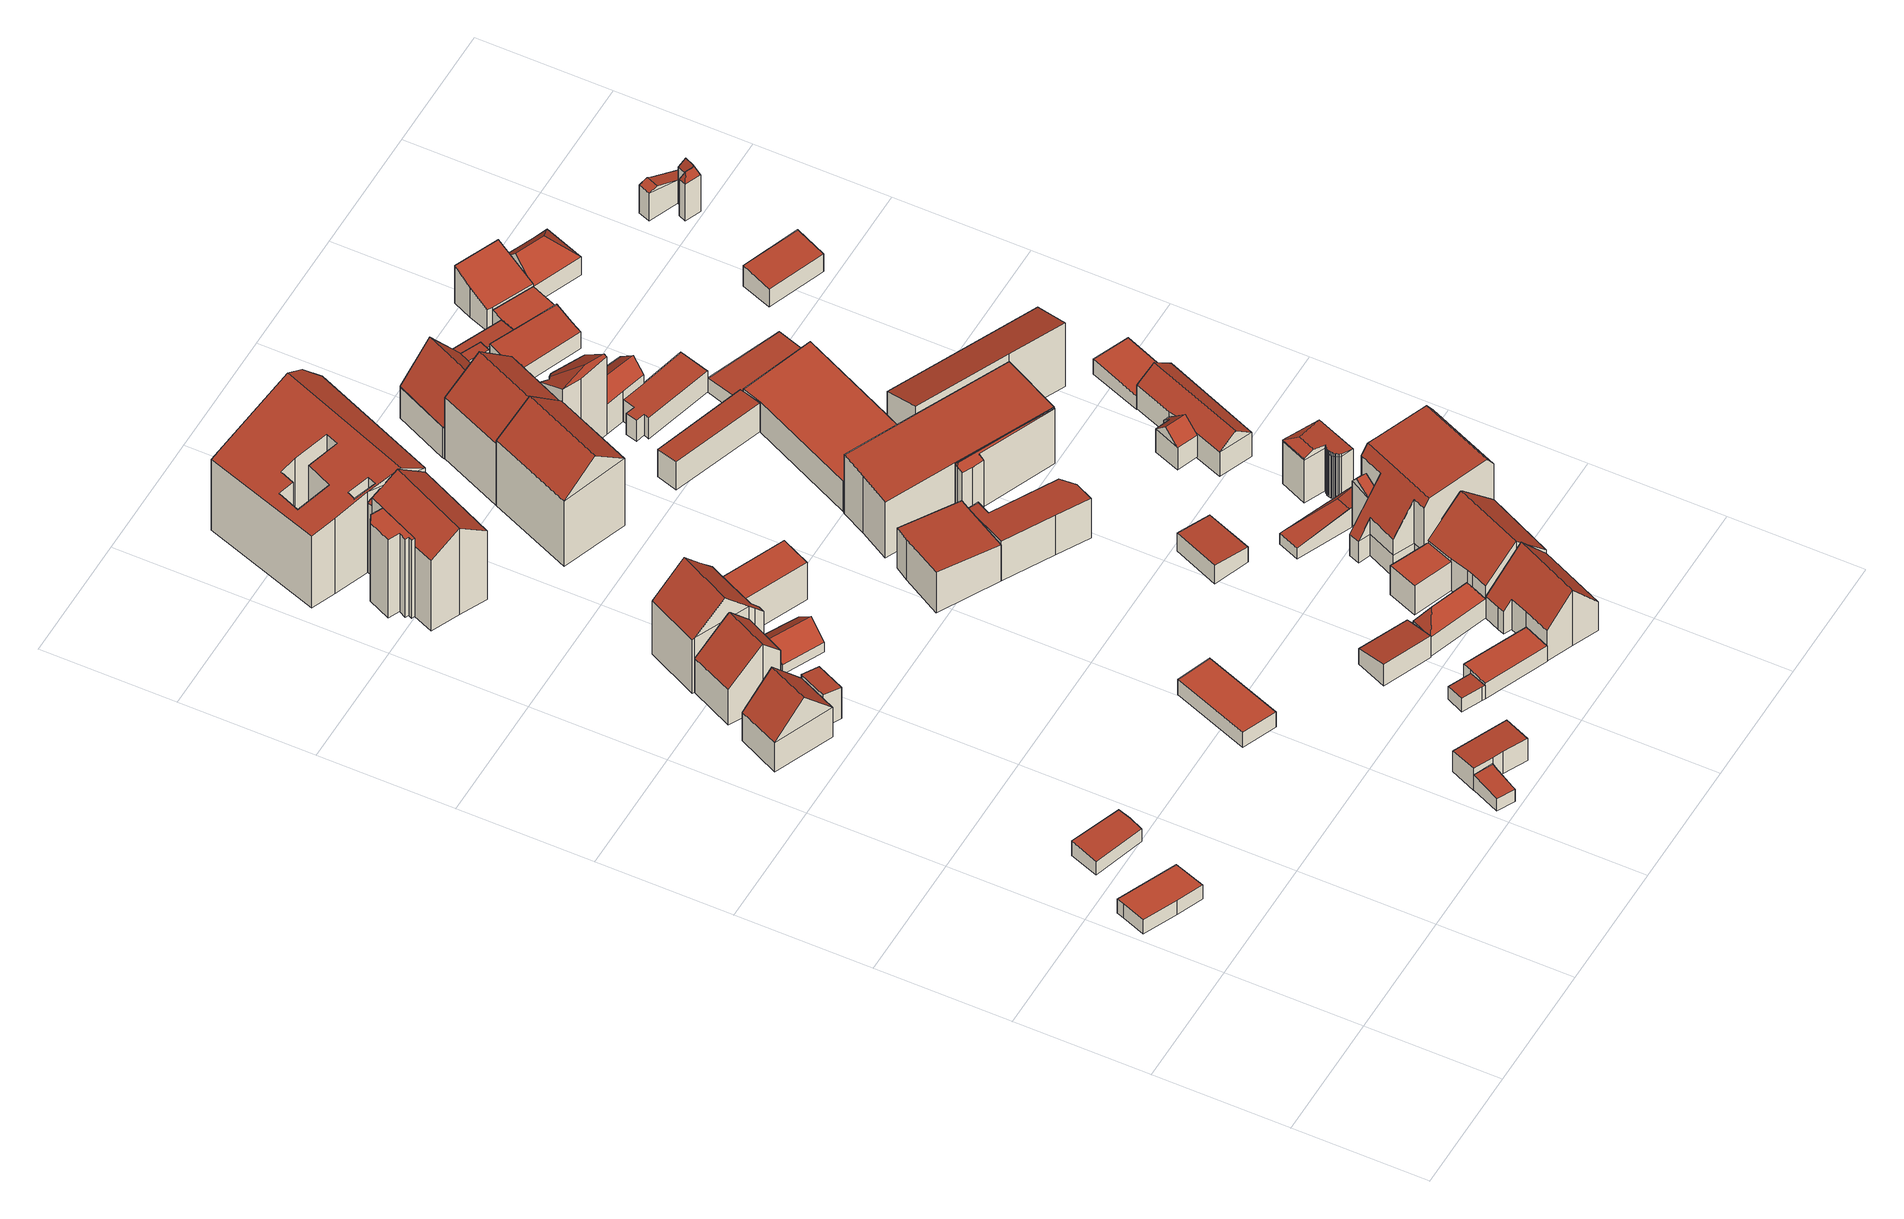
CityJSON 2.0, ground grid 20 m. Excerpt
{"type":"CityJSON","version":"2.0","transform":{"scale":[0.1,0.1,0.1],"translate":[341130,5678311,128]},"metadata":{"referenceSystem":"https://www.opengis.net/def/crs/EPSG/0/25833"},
"CityObjects":{
"building1":{"type":"Building","attributes":{"Dachtyp_tdc":"tdcPolyFlatRoof","Gemeindeschluessel":14729160,"Dachneigung":0,"QualitaetDacherkennung":73,"Geometrietyp2DReferenz":"3000","function":"31001_9998","roofType":"1000","measuredHeight":2.65},"geometry":[{"type":"MultiSurface","lod":"2","boundaries":[[[0,1,2,3]],[[1,4,5,2]],[[4,6,7,5]],[[6,8,9,7]],[[8,10,11,9]],[[10,0,3,11]],[[10,8,6,4,1,0]],[[3,2,5,7,9,11]]],"semantics":{"surfaces":[{"type":"WallSurface"},{"type":"RoofSurface"},{"type":"GroundSurface"}],"values":[0,0,0,0,0,0,1,2]}}]},
"building2":{"type":"Building","attributes":{"Dachtyp_tdc":"tdcPolyFlatRoof","Gemeindeschluessel":14729160,"Dachneigung":5.51,"QualitaetDacherkennung":69,"Geometrietyp2DReferenz":"3000","function":"31001_9998","roofType":"2100","measuredHeight":2.78},"geometry":[{"type":"MultiSurface","lod":"2","boundaries":[[[12,13,14,15]],[[13,16,17,14]],[[16,18,19,17]],[[18,20,21,19]],[[20,12,15,21]],[[20,18,16,13,12]],[[15,14,17,19,21]]],"semantics":{"surfaces":[{"type":"WallSurface"},{"type":"RoofSurface"},{"type":"GroundSurface"}],"values":[0,0,0,0,0,1,2]}}]},
"building3":{"type":"Building","attributes":{"Gemeindeschluessel":14729160,"Geometrietyp2DReferenz":"3000","function":"31001_9998","roofType":"9999"},"children":["building3-1","building3-2"]},
"building3-1":{"type":"BuildingPart","attributes":{"Dachtyp_tdc":"tdcGableRoof","Dachneigung":48.48,"QualitaetDacherkennung":69,"Geometrietyp2DReferenz":"3000","roofType":"3100","measuredHeight":10.76},"parents":["building3"],"geometry":[{"type":"MultiSurface","lod":"2","boundaries":[[[22,23,24,25]],[[23,26,27,24]],[[28,22,25,29]],[[26,23,30]],[[22,28,31]],[[23,22,31,30]],[[28,32,26,30,31]],[[25,24,27,33,29]],[[29,33,32,28]],[[33,27,26,32]]],"semantics":{"surfaces":[{"type":"WallSurface"},{"type":"RoofSurface"},{"type":"GroundSurface"},{"type":"ClosureSurface"}],"values":[0,0,0,0,0,1,1,2,0,3]}}]},
"building3-2":{"type":"BuildingPart","attributes":{"Dachtyp_tdc":"tdcPolyFlatRoof","Dachneigung":8.03,"QualitaetDacherkennung":69,"Geometrietyp2DReferenz":"3000","roofType":"2100","measuredHeight":6.22},"parents":["building3"],"geometry":[{"type":"MultiSurface","lod":"2","boundaries":[[[34,35,36,27,26]],[[35,37,38,36]],[[37,39,32,33,38]],[[39,37,35,34]],[[27,36,38,33]],[[26,32,39,34]],[[27,33,32,26]]],"semantics":{"surfaces":[{"type":"WallSurface"},{"type":"RoofSurface"},{"type":"GroundSurface"},{"type":"ClosureSurface"}],"values":[0,0,0,1,2,0,3]}}]},
"building4":{"type":"Building","attributes":{"Dachtyp_tdc":"tdcGableRoof","Gemeindeschluessel":14729160,"Dachneigung":45.01,"QualitaetDacherkennung":61,"Geometrietyp2DReferenz":"3000","function":"31001_9998","roofType":"3100","measuredHeight":11.71},"geometry":[{"type":"MultiSurface","lod":"2","boundaries":[[[40,41,42,43]],[[41,44,45,42]],[[44,46,47,45]],[[46,48,49,47]],[[48,50,51,49]],[[50,40,43,51]],[[46,44,41,40]],[[40,50,48,46]],[[43,42,45,47,49,51]]],"semantics":{"surfaces":[{"type":"WallSurface"},{"type":"RoofSurface"},{"type":"GroundSurface"}],"values":[0,0,0,0,0,0,1,1,2]}}]},
"building5":{"type":"Building","attributes":{"Dachtyp_tdc":"tdcPolyFlatRoof","Gemeindeschluessel":14729160,"Dachneigung":7.21,"QualitaetDacherkennung":71,"Geometrietyp2DReferenz":"3000","function":"31001_9998","roofType":"2100","measuredHeight":2.81},"geometry":[{"type":"MultiSurface","lod":"2","boundaries":[[[52,53,54,55]],[[53,56,57,54]],[[56,58,59,57]],[[58,60,61,59]],[[60,62,63,61]],[[62,52,55,63]],[[62,60,58,56,53,52]],[[55,54,57,59,61,63]]],"semantics":{"surfaces":[{"type":"WallSurface"},{"type":"RoofSurface"},{"type":"GroundSurface"}],"values":[0,0,0,0,0,0,1,2]}}]},
"building6":{"type":"Building","attributes":{"Dachtyp_tdc":"tdcFreeFormRoof","Gemeindeschluessel":14729160,"Dachneigung":46.03,"QualitaetDacherkennung":60,"Geometrietyp2DReferenz":"3000","function":"31001_9998","roofType":"5000","measuredHeight":14.81},"geometry":[{"type":"MultiSurface","lod":"2","boundaries":[[[64,65,66,67]],[[65,68,69,66]],[[68,70,49,69]],[[70,71,45,49]],[[71,72,73,45]],[[72,74,75,73]],[[74,76,77,75]],[[76,78,79,77]],[[78,80,81,79]],[[80,82,83,81]],[[82,64,67,83]],[[84,85,74,72,71]],[[80,78,76,85,84,70,68,65,64,82]],[[71,70,84]],[[76,74,85]],[[67,66,69,49,45,73,75,77,79,81,83]]],"semantics":{"surfaces":[{"type":"WallSurface"},{"type":"RoofSurface"},{"type":"GroundSurface"}],"values":[0,0,0,0,0,0,0,0,0,0,0,1,1,0,0,2]}}]},
"building7":{"type":"Building","attributes":{"Dachtyp_tdc":"tdcPolyFlatRoof","Gemeindeschluessel":14729160,"Dachneigung":4.08,"QualitaetDacherkennung":76,"Geometrietyp2DReferenz":"3000","function":"31001_9998","roofType":"2100","measuredHeight":4.06},"geometry":[{"type":"MultiSurface","lod":"2","boundaries":[[[86,87,88,89]],[[87,90,91,88]],[[90,92,93,91]],[[92,94,95,93]],[[94,96,97,95]],[[96,86,89,97]],[[96,94,92,90,87,86]],[[89,88,91,93,95,97]]],"semantics":{"surfaces":[{"type":"WallSurface"},{"type":"RoofSurface"},{"type":"GroundSurface"}],"values":[0,0,0,0,0,0,1,2]}}]},
"building8":{"type":"Building","attributes":{"Dachtyp_tdc":"tdcFreeFormRoof","Gemeindeschluessel":14729160,"Dachneigung":40.82,"QualitaetDacherkennung":27,"Geometrietyp2DReferenz":"3000","function":"31001_9998","roofType":"5000","measuredHeight":4.31},"geometry":[{"type":"MultiSurface","lod":"2","boundaries":[[[98,99,100,101]],[[99,102,103,100]],[[102,104,105,103]],[[104,106,107,105]],[[106,98,101,107]],[[99,108,109,102]],[[108,98,106,104,109]],[[99,98,108]],[[104,102,109]],[[101,100,103,105,107]]],"semantics":{"surfaces":[{"type":"WallSurface"},{"type":"RoofSurface"},{"type":"GroundSurface"}],"values":[0,0,0,0,0,1,1,0,0,2]}}]},
"building9":{"type":"Building","attributes":{"Dachtyp_tdc":"tdcPolyFlatRoof","Gemeindeschluessel":14729160,"Dachneigung":0,"QualitaetDacherkennung":80,"Geometrietyp2DReferenz":"3000","function":"31001_9998","roofType":"1000","measuredHeight":2.73},"geometry":[{"type":"MultiSurface","lod":"2","boundaries":[[[110,111,112,113]],[[111,114,115,112]],[[114,116,117,115]],[[116,110,113,117]],[[116,114,111,110]],[[113,112,115,117]]],"semantics":{"surfaces":[{"type":"WallSurface"},{"type":"RoofSurface"},{"type":"GroundSurface"}],"values":[0,0,0,0,1,2]}}]},
"building10":{"type":"Building","attributes":{"Gemeindeschluessel":14729160,"Geometrietyp2DReferenz":"3000","function":"31001_9998","roofType":"9999"},"children":["building10-1","building10-2"]},
"building10-1":{"type":"BuildingPart","attributes":{"Dachtyp_tdc":"tdcPolyFlatRoof","Dachneigung":0,"QualitaetDacherkennung":45,"Geometrietyp2DReferenz":"3000","roofType":"1000","measuredHeight":14.61},"parents":["building10"],"geometry":[{"type":"MultiSurface","lod":"2","boundaries":[[[118,119,120,121]],[[119,122,123,120]],[[122,124,125,123]],[[124,126,127,125]],[[126,128,129,127]],[[128,130,131,129]],[[130,132,133,131]],[[132,134,133]],[[135,136,137,138,139]],[[136,118,121,137]],[[136,135,130,132,130,128,126,124,122,119,118]],[[121,120,123,125,127,129,131,133,131,138,137]],[[139,140,130,135]],[[131,133,134,140]],[[140,134,132,130]],[[138,131,140,139]]],"semantics":{"surfaces":[{"type":"WallSurface"},{"type":"RoofSurface"},{"type":"GroundSurface"},{"type":"ClosureSurface"}],"values":[0,0,0,0,0,0,0,0,0,0,1,2,0,3,3,3]}}]},
"building10-2":{"type":"BuildingPart","attributes":{"Dachtyp_tdc":"tdcGableRoof","Dachneigung":32.07,"QualitaetDacherkennung":57,"Geometrietyp2DReferenz":"3000","roofType":"3100","measuredHeight":16.12},"parents":["building10"],"geometry":[{"type":"MultiSurface","lod":"2","boundaries":[[[134,141,142,133]],[[141,143,144,142]],[[143,145,146,144]],[[145,147,148,146]],[[147,149,150,148]],[[149,151,152,150]],[[151,153,154,152]],[[153,139,138,154]],[[151,149,147,145,143]],[[143,141,134,140,139,153,151]],[[131,133,142,144,146,148,150,152,154,138]],[[134,133,131,140]],[[140,131,138,139]]],"semantics":{"surfaces":[{"type":"WallSurface"},{"type":"RoofSurface"},{"type":"GroundSurface"},{"type":"ClosureSurface"}],"values":[0,0,0,0,0,0,0,0,1,1,2,3,3]}}]},
"building11":{"type":"Building","attributes":{"Dachtyp_tdc":"tdcPolyFlatRoof","Gemeindeschluessel":14729160,"Dachneigung":2.59,"QualitaetDacherkennung":51,"Geometrietyp2DReferenz":"3000","function":"31001_9998","roofType":"2100","measuredHeight":7.09},"geometry":[{"type":"MultiSurface","lod":"2","boundaries":[[[155,156,157,158]],[[156,159,160,157]],[[159,161,162,160]],[[161,163,81,162]],[[163,164,79,81]],[[164,155,158,79]],[[164,163,161,159,156,155]],[[158,157,160,162,81,79]]],"semantics":{"surfaces":[{"type":"WallSurface"},{"type":"RoofSurface"},{"type":"GroundSurface"}],"values":[0,0,0,0,0,0,1,2]}}]},
"building12":{"type":"Building","attributes":{"Dachtyp_tdc":"tdcPolyFlatRoof","Gemeindeschluessel":14729160,"Dachneigung":4.16,"QualitaetDacherkennung":72,"Geometrietyp2DReferenz":"3000","function":"31001_9998","roofType":"2100","measuredHeight":2.5},"geometry":[{"type":"MultiSurface","lod":"2","boundaries":[[[165,166,167,168]],[[166,169,170,167]],[[169,171,172,170]],[[171,173,174,172]],[[173,165,168,174]],[[173,171,169,166,165]],[[168,167,170,172,174]]],"semantics":{"surfaces":[{"type":"WallSurface"},{"type":"RoofSurface"},{"type":"GroundSurface"}],"values":[0,0,0,0,0,1,2]}}]},
"building13":{"type":"Building","attributes":{"Dachtyp_tdc":"tdcFreeFormRoof","Gemeindeschluessel":14729160,"Dachneigung":10.44,"QualitaetDacherkennung":14,"Geometrietyp2DReferenz":"3000","function":"31001_9998","roofType":"5000","measuredHeight":16.1},"geometry":[{"type":"MultiSurface","lod":"2","boundaries":[[[175,176,177,178]],[[179,180,181,182]],[[180,183,184,181]],[[185,186,187,188]],[[186,189,190,187]],[[189,191,192,190]],[[191,193,194,192]],[[193,195,196,194]],[[195,197,198,196]],[[197,199,200,198]],[[199,201,202,200]],[[201,185,188,202]],[[183,203,204,184]],[[203,179,182,204]],[[176,205,206,177]],[[205,207,208,206]],[[207,209,210,208]],[[209,211,212,210]],[[211,213,214,212]],[[213,175,178,214]],[[209,207,205,176,215,216],[185,201,199,197,195,193,191,189,186],[179,203,183,180]],[[213,211,216,215,175]],[[176,175,215]],[[211,209,216]],[[178,177,206,208,210,212,214],[188,187,190,192,194,196,198,200,202],[182,181,184,204]]],"semantics":{"surfaces":[{"type":"WallSurface"},{"type":"RoofSurface"},{"type":"GroundSurface"}],"values":[0,0,0,0,0,0,0,0,0,0,0,0,0,0,0,0,0,0,0,0,1,1,0,0,2]}}]},
"building14":{"type":"Building","attributes":{"Dachtyp_tdc":"tdcPolyFlatRoof","Gemeindeschluessel":14729160,"Dachneigung":12.96,"QualitaetDacherkennung":77,"Geometrietyp2DReferenz":"3000","function":"31001_9998","roofType":"2100","measuredHeight":4.03},"geometry":[{"type":"MultiSurface","lod":"2","boundaries":[[[217,218,219,220]],[[218,221,222,219]],[[221,223,224,222]],[[223,225,226,224]],[[225,217,220,226]],[[225,223,221,218,217]],[[220,219,222,224,226]]],"semantics":{"surfaces":[{"type":"WallSurface"},{"type":"RoofSurface"},{"type":"GroundSurface"}],"values":[0,0,0,0,0,1,2]}}]},
"building15":{"type":"Building","attributes":{"Dachtyp_tdc":"tdcPolyFlatRoof","Gemeindeschluessel":14729160,"Dachneigung":0,"QualitaetDacherkennung":59,"Geometrietyp2DReferenz":"3000","function":"31001_9998","roofType":"1000","measuredHeight":2.83},"geometry":[{"type":"MultiSurface","lod":"2","boundaries":[[[227,228,170,172]],[[228,229,230,170]],[[229,231,232,230]],[[231,233,234,232]],[[233,227,172,234]],[[233,231,229,228,227]],[[172,170,230,232,234]]],"semantics":{"surfaces":[{"type":"WallSurface"},{"type":"RoofSurface"},{"type":"GroundSurface"}],"values":[0,0,0,0,0,1,2]}}]},
"building16":{"type":"Building","attributes":{"Dachtyp_tdc":"tdcPolyFlatRoof","Gemeindeschluessel":14729160,"Dachneigung":4.08,"QualitaetDacherkennung":71,"Geometrietyp2DReferenz":"3000","function":"31001_9998","roofType":"2100","measuredHeight":7.52},"geometry":[{"type":"MultiSurface","lod":"2","boundaries":[[[235,236,237,238]],[[236,239,240,237]],[[239,241,242,240]],[[241,243,244,242]],[[243,245,246,244]],[[245,235,238,246]],[[245,243,241,239,236,235]],[[238,237,240,242,244,246]]],"semantics":{"surfaces":[{"type":"WallSurface"},{"type":"RoofSurface"},{"type":"GroundSurface"}],"values":[0,0,0,0,0,0,1,2]}}]},
"building17":{"type":"Building","attributes":{"Dachtyp_tdc":"tdcGableRoof","Gemeindeschluessel":14729160,"Dachneigung":40.51,"QualitaetDacherkennung":61,"Geometrietyp2DReferenz":"3000","function":"31001_9998","roofType":"3100","measuredHeight":16.82},"geometry":[{"type":"MultiSurface","lod":"2","boundaries":[[[247,248,249,250]],[[248,251,252,249]],[[251,253,254,252]],[[253,247,250,254]],[[251,248,255]],[[247,253,256]],[[248,247,256,255]],[[253,251,255,256]],[[250,249,252,254]]],"semantics":{"surfaces":[{"type":"WallSurface"},{"type":"RoofSurface"},{"type":"GroundSurface"}],"values":[0,0,0,0,0,0,1,1,2]}}]},
"building18":{"type":"Building","attributes":{"Dachtyp_tdc":"tdcFreeFormRoof","Gemeindeschluessel":14729160,"Dachneigung":57.84,"QualitaetDacherkennung":8,"Geometrietyp2DReferenz":"3000","function":"31001_9998","roofType":"5000","measuredHeight":6.43},"geometry":[{"type":"MultiSurface","lod":"2","boundaries":[[[257,258,259,260]],[[258,261,262,259]],[[261,263,264,262]],[[263,265,266,264]],[[265,257,260,266]],[[267,268,269,265,263]],[[267,263,261]],[[268,267,261,258]],[[269,268,258,257]],[[269,257,265]],[[260,259,262,264,266]]],"semantics":{"surfaces":[{"type":"WallSurface"},{"type":"RoofSurface"},{"type":"GroundSurface"}],"values":[0,0,0,0,0,1,1,1,1,1,2]}}]},
"building19":{"type":"Building","attributes":{"Dachtyp_tdc":"tdcGableRoof","Gemeindeschluessel":14729160,"Dachneigung":47.55,"QualitaetDacherkennung":65,"Geometrietyp2DReferenz":"3000","function":"31001_9998","roofType":"3100","measuredHeight":10.3},"geometry":[{"type":"MultiSurface","lod":"2","boundaries":[[[270,271,272,273]],[[271,274,275,272]],[[274,276,259,275]],[[276,277,278,259]],[[277,279,280,278]],[[279,281,282,280]],[[281,283,284,282]],[[283,285,286,284]],[[285,287,288,286]],[[287,270,273,288]],[[283,281,279,277]],[[277,276,274,271,270,287,285,283]],[[273,272,275,259,278,280,282,284,286,288]]],"semantics":{"surfaces":[{"type":"WallSurface"},{"type":"RoofSurface"},{"type":"GroundSurface"}],"values":[0,0,0,0,0,0,0,0,0,0,1,1,2]}}]},
"building20":{"type":"Building","attributes":{"Dachtyp_tdc":"tdcPolyFlatRoof","Gemeindeschluessel":14729160,"Dachneigung":5.59,"QualitaetDacherkennung":69,"Geometrietyp2DReferenz":"3000","function":"31001_9998","roofType":"2100","measuredHeight":7.35},"geometry":[{"type":"MultiSurface","lod":"2","boundaries":[[[289,290,246,291]],[[290,292,244,246]],[[292,293,294,244]],[[293,295,296,294]],[[295,297,298,296]],[[297,299,300,298]],[[299,301,302,300]],[[301,289,291,302]],[[301,299,297,295,293,292,290,289]],[[291,246,244,294,296,298,300,302]]],"semantics":{"surfaces":[{"type":"WallSurface"},{"type":"RoofSurface"},{"type":"GroundSurface"}],"values":[0,0,0,0,0,0,0,0,1,2]}}]},
"building21":{"type":"Building","attributes":{"Dachtyp_tdc":"tdcGableRoof","Gemeindeschluessel":14729160,"Dachneigung":40.91,"QualitaetDacherkennung":61,"Geometrietyp2DReferenz":"3000","function":"31001_9998","roofType":"3100","measuredHeight":16.3},"geometry":[{"type":"MultiSurface","lod":"2","boundaries":[[[303,304,305,306]],[[304,307,250,305]],[[307,308,309,250]],[[308,310,254,309]],[[310,311,312,254]],[[311,313,314,312]],[[313,315,316,314]],[[315,317,318,316]],[[317,303,306,318]],[[313,311,310,308]],[[308,307,304,303,317,315,313]],[[306,305,250,309,254,312,314,316,318]]],"semantics":{"surfaces":[{"type":"WallSurface"},{"type":"RoofSurface"},{"type":"GroundSurface"}],"values":[0,0,0,0,0,0,0,0,0,1,1,2]}}]},
"building22":{"type":"Building","attributes":{"Dachtyp_tdc":"tdcPolyFlatRoof","Gemeindeschluessel":14729160,"Dachneigung":6.08,"QualitaetDacherkennung":78,"Geometrietyp2DReferenz":"3000","function":"31001_9998","roofType":"2100","measuredHeight":3.37},"geometry":[{"type":"MultiSurface","lod":"2","boundaries":[[[319,320,321,322]],[[320,323,324,321]],[[323,325,326,324]],[[325,327,328,326]],[[327,319,322,328]],[[327,325,323,320,319]],[[322,321,324,326,328]]],"semantics":{"surfaces":[{"type":"WallSurface"},{"type":"RoofSurface"},{"type":"GroundSurface"}],"values":[0,0,0,0,0,1,2]}}]},
"building23":{"type":"Building","attributes":{"Gemeindeschluessel":14729160,"Geometrietyp2DReferenz":"3000","function":"31001_9998","roofType":"9999"},"children":["building23-1","building23-2"]},
"building23-1":{"type":"BuildingPart","attributes":{"Dachtyp_tdc":"tdcPolyFlatRoof","Dachneigung":0,"QualitaetDacherkennung":51,"Geometrietyp2DReferenz":"3000","roofType":"1000","measuredHeight":5.34},"parents":["building23"],"geometry":[{"type":"MultiSurface","lod":"2","boundaries":[[[329,330,331,332]],[[330,333,334,331]],[[333,335,336,334]],[[337,329,332,338]],[[337,335,333,330,329]],[[332,331,334,336,338]],[[338,336,335,337]]],"semantics":{"surfaces":[{"type":"WallSurface"},{"type":"RoofSurface"},{"type":"GroundSurface"},{"type":"ClosureSurface"}],"values":[0,0,0,0,1,2,3]}}]},
"building23-2":{"type":"BuildingPart","attributes":{"Dachtyp_tdc":"tdcFreeFormRoof","Dachneigung":45.1,"QualitaetDacherkennung":29,"Geometrietyp2DReferenz":"3000","roofType":"5000","measuredHeight":11.39},"parents":["building23"],"geometry":[{"type":"MultiSurface","lod":"2","boundaries":[[[339,340,259,341]],[[340,342,260,259]],[[342,343,266,260]],[[343,344,337,338,266]],[[345,346,347,336,335]],[[346,348,349,347]],[[348,350,280,349]],[[350,339,341,280]],[[346,345,344,343,342,340,339]],[[339,350,348,346]],[[341,259,260,266,338,336,347,349,280]],[[335,337,344,345]],[[335,336,338,337]]],"semantics":{"surfaces":[{"type":"WallSurface"},{"type":"RoofSurface"},{"type":"GroundSurface"},{"type":"ClosureSurface"}],"values":[0,0,0,0,0,0,0,0,1,1,2,0,3]}}]},
"building24":{"type":"Building","attributes":{"Dachtyp_tdc":"tdcFreeFormRoof","Gemeindeschluessel":14729160,"Dachneigung":39.1,"QualitaetDacherkennung":34,"Geometrietyp2DReferenz":"3000","function":"31001_9998","roofType":"5000","measuredHeight":14.66},"geometry":[{"type":"MultiSurface","lod":"2","boundaries":[[[351,352,353,354]],[[352,355,356,353]],[[355,357,358,356]],[[357,359,360,358]],[[359,361,362,360]],[[361,363,364,362]],[[363,365,366,364]],[[365,351,354,366]],[[367,368,355,352,351]],[[363,369,367,351,365]],[[369,361,359,357,368,367]],[[357,355,368]],[[363,361,369]],[[354,353,356,358,360,362,364,366]]],"semantics":{"surfaces":[{"type":"WallSurface"},{"type":"RoofSurface"},{"type":"GroundSurface"}],"values":[0,0,0,0,0,0,0,0,1,1,1,0,0,2]}}]},
"building25":{"type":"Building","attributes":{"Dachtyp_tdc":"tdcFreeFormRoof","Gemeindeschluessel":14729160,"Dachneigung":51.12,"QualitaetDacherkennung":65,"Geometrietyp2DReferenz":"3000","function":"31001_9998","roofType":"5000","measuredHeight":11.85},"geometry":[{"type":"MultiSurface","lod":"2","boundaries":[[[370,371,372,373]],[[371,374,375,372]],[[374,376,377,375]],[[376,378,379,377]],[[378,380,381,379]],[[380,382,383,381]],[[382,370,373,383]],[[374,384,385,380,378,376]],[[384,386,387,388,385]],[[380,385,388,382]],[[382,388,387,370]],[[370,387,386,371]],[[371,386,384,374]],[[373,372,375,377,379,381,383]]],"semantics":{"surfaces":[{"type":"WallSurface"},{"type":"RoofSurface"},{"type":"GroundSurface"}],"values":[0,0,0,0,0,0,0,1,1,0,0,0,0,2]}}]},
"building26":{"type":"Building","attributes":{"Gemeindeschluessel":14729160,"Geometrietyp2DReferenz":"3000","function":"31001_9998","roofType":"9999"},"children":["building26-1","building26-2"]},
"building26-1":{"type":"BuildingPart","attributes":{"Dachtyp_tdc":"tdcPolyFlatRoof","Dachneigung":4,"QualitaetDacherkennung":84,"Geometrietyp2DReferenz":"3000","roofType":"2100","measuredHeight":11.02},"parents":["building26"],"geometry":[{"type":"MultiSurface","lod":"2","boundaries":[[[389,390,391,392,393]],[[390,394,395,391]],[[394,396,397,395]],[[396,398,399,397]],[[398,400,401,399]],[[400,402,403,404,401]],[[400,398,396,394,390,389,402]],[[404,392,391,395,397,399,401]],[[402,389,393,403]],[[393,392,404,403]]],"semantics":{"surfaces":[{"type":"WallSurface"},{"type":"RoofSurface"},{"type":"GroundSurface"},{"type":"ClosureSurface"}],"values":[0,0,0,0,0,0,1,2,0,3]}}]},
"building26-2":{"type":"BuildingPart","attributes":{"Dachtyp_tdc":"tdcFreeFormRoof","Dachneigung":24.08,"QualitaetDacherkennung":19,"Geometrietyp2DReferenz":"3000","roofType":"5000","measuredHeight":10.42},"parents":["building26"],"geometry":[{"type":"MultiSurface","lod":"2","boundaries":[[[405,406,407,408]],[[406,409,410,407]],[[409,411,412,410]],[[411,413,414,412]],[[413,415,416,414]],[[415,393,392,416]],[[403,405,408,404]],[[415,413,411,409,406,405,403,417]],[[403,393,417]],[[393,415,417]],[[408,407,410,412,414,416,392,404]],[[404,392,393,403]]],"semantics":{"surfaces":[{"type":"WallSurface"},{"type":"RoofSurface"},{"type":"GroundSurface"},{"type":"ClosureSurface"}],"values":[0,0,0,0,0,0,0,1,1,1,2,3]}}]},
"building27":{"type":"Building","attributes":{"Dachtyp_tdc":"tdcPolyFlatRoof","Gemeindeschluessel":14729160,"Dachneigung":3.81,"QualitaetDacherkennung":69,"Geometrietyp2DReferenz":"3000","function":"31001_9998","roofType":"2100","measuredHeight":5.35},"geometry":[{"type":"MultiSurface","lod":"2","boundaries":[[[418,419,420,421]],[[419,422,423,420]],[[422,424,425,423]],[[424,426,427,425]],[[426,418,421,427]],[[426,424,422,419,418]],[[421,420,423,425,427]]],"semantics":{"surfaces":[{"type":"WallSurface"},{"type":"RoofSurface"},{"type":"GroundSurface"}],"values":[0,0,0,0,0,1,2]}}]},
"building28":{"type":"Building","attributes":{"Dachtyp_tdc":"tdcFreeFormRoof","Gemeindeschluessel":14729160,"Dachneigung":11.17,"QualitaetDacherkennung":37,"Geometrietyp2DReferenz":"3000","function":"31001_9998","roofType":"5000","measuredHeight":3.61},"geometry":[{"type":"MultiSurface","lod":"2","boundaries":[[[428,429,430,431]],[[429,432,433,430]],[[432,434,435,433]],[[434,436,437,435]],[[436,438,439,437]],[[438,428,431,439]],[[440,428,438]],[[441,440,438,436]],[[432,429,428,440,441,434]],[[436,434,441]],[[431,430,433,435,437,439]]],"semantics":{"surfaces":[{"type":"WallSurface"},{"type":"RoofSurface"},{"type":"GroundSurface"}],"values":[0,0,0,0,0,0,1,1,1,0,2]}}]},
"building29":{"type":"Building","attributes":{"Dachtyp_tdc":"tdcGableRoof","Gemeindeschluessel":14729160,"Dachneigung":31.47,"QualitaetDacherkennung":7,"Geometrietyp2DReferenz":"3000","function":"31001_9998","roofType":"3100","measuredHeight":9.28},"geometry":[{"type":"MultiSurface","lod":"2","boundaries":[[[442,443,444,445]],[[443,446,447,444]],[[446,448,449,447]],[[448,442,445,449]],[[446,443,450]],[[442,448,451]],[[443,442,451,450]],[[448,446,450,451]],[[445,444,447,449]]],"semantics":{"surfaces":[{"type":"WallSurface"},{"type":"RoofSurface"},{"type":"GroundSurface"}],"values":[0,0,0,0,0,0,1,1,2]}}]},
"building30":{"type":"Building","attributes":{"Dachtyp_tdc":"tdcFreeFormRoof","Gemeindeschluessel":14729160,"Dachneigung":25.98,"QualitaetDacherkennung":45,"Geometrietyp2DReferenz":"3000","function":"31001_9998","roofType":"5000","measuredHeight":6.46},"geometry":[{"type":"MultiSurface","lod":"2","boundaries":[[[452,453,454,455]],[[453,456,457,454]],[[456,458,459,457]],[[458,460,461,459]],[[460,452,455,461]],[[462,452,460,463]],[[456,453,462,463,458]],[[460,458,463]],[[453,452,462]],[[455,454,457,459,461]]],"semantics":{"surfaces":[{"type":"WallSurface"},{"type":"RoofSurface"},{"type":"GroundSurface"}],"values":[0,0,0,0,0,1,1,0,0,2]}}]},
"building31":{"type":"Building","attributes":{"Dachtyp_tdc":"tdcFreeFormRoof","Gemeindeschluessel":14729160,"Dachneigung":3.56,"QualitaetDacherkennung":60,"Geometrietyp2DReferenz":"3000","function":"31001_9998","roofType":"5000","measuredHeight":14.12},"geometry":[{"type":"MultiSurface","lod":"2","boundaries":[[[464,465,466,467]],[[465,468,469,466]],[[468,470,471,469]],[[470,472,473,471]],[[472,474,475,473]],[[474,476,477,475]],[[476,478,479,477]],[[478,480,481,479]],[[480,482,483,481]],[[482,484,485,483]],[[484,486,487,485]],[[486,488,349,487]],[[488,489,334,349]],[[489,464,467,334]],[[490,491,492,493]],[[494,495,496,472,470,497,498,499,500,501,502,503]],[[504,502,501,492,491]],[[482,504,491,484]],[[480,503,502,504,482]],[[478,494,503,480]],[[489,500,499,464]],[[488,493,492,501,500,489]],[[464,499,498,465]],[[465,498,497,468]],[[468,497,470]],[[472,496,474]],[[474,496,495,476]],[[476,495,494,478]],[[486,490,493,488]],[[484,491,490,486]],[[467,466,469,471,473,475,477,479,481,483,485,487,349,334]]],"semantics":{"surfaces":[{"type":"WallSurface"},{"type":"RoofSurface"},{"type":"GroundSurface"}],"values":[0,0,0,0,0,0,0,0,0,0,0,0,0,0,1,1,1,0,0,0,0,0,0,0,0,0,0,0,0,0,2]}}]},
"building32":{"type":"Building","attributes":{"Dachtyp_tdc":"tdcPolyFlatRoof","Gemeindeschluessel":14729160,"Dachneigung":0,"QualitaetDacherkennung":22,"Geometrietyp2DReferenz":"3000","function":"31001_9998","roofType":"1000","measuredHeight":5.64},"geometry":[{"type":"MultiSurface","lod":"2","boundaries":[[[505,506,507,508]],[[506,509,510,507]],[[509,511,512,510]],[[511,513,399,512]],[[513,514,397,399]],[[514,515,516,397]],[[515,505,508,516]],[[515,514,513,511,509,506,505]],[[508,507,510,512,399,397,516]]],"semantics":{"surfaces":[{"type":"WallSurface"},{"type":"RoofSurface"},{"type":"GroundSurface"}],"values":[0,0,0,0,0,0,0,1,2]}}]},
"building33":{"type":"Building","attributes":{"Dachtyp_tdc":"tdcFreeFormRoof","Gemeindeschluessel":14729160,"Dachneigung":42.53,"QualitaetDacherkennung":70,"Geometrietyp2DReferenz":"3000","function":"31001_9998","roofType":"5000","measuredHeight":7.57},"geometry":[{"type":"MultiSurface","lod":"2","boundaries":[[[517,518,360,362]],[[518,519,520,360]],[[519,521,522,520]],[[521,523,524,522]],[[523,525,526,524]],[[525,527,528,526]],[[527,529,364,528]],[[529,517,362,364]],[[527,525,530,531,529]],[[530,523,521,519,518,517,531]],[[517,529,531]],[[525,523,530]],[[362,360,520,522,524,526,528,364]]],"semantics":{"surfaces":[{"type":"WallSurface"},{"type":"RoofSurface"},{"type":"GroundSurface"}],"values":[0,0,0,0,0,0,0,0,1,1,0,0,2]}}]},
"building34":{"type":"Building","attributes":{"Dachtyp_tdc":"tdcPolyFlatRoof","Gemeindeschluessel":14729160,"Dachneigung":2.61,"QualitaetDacherkennung":73,"Geometrietyp2DReferenz":"3000","function":"31001_9998","roofType":"2100","measuredHeight":4.13},"geometry":[{"type":"MultiSurface","lod":"2","boundaries":[[[532,533,534,535]],[[533,536,537,534]],[[536,538,539,537]],[[538,540,528,539]],[[540,541,526,528]],[[541,542,543,526]],[[542,544,545,543]],[[544,546,547,545]],[[546,532,535,547]],[[546,544,542,541,540,538,536,533,532]],[[535,534,537,539,528,526,543,545,547]]],"semantics":{"surfaces":[{"type":"WallSurface"},{"type":"RoofSurface"},{"type":"GroundSurface"}],"values":[0,0,0,0,0,0,0,0,0,1,2]}}]},
"building35":{"type":"Building","attributes":{"Dachtyp_tdc":"tdcPolyFlatRoof","Gemeindeschluessel":14729160,"Dachneigung":2.85,"QualitaetDacherkennung":60,"Geometrietyp2DReferenz":"3000","function":"31001_9998","roofType":"2100","measuredHeight":5.27},"geometry":[{"type":"MultiSurface","lod":"2","boundaries":[[[548,549,550,551]],[[549,552,553,550]],[[552,554,555,553]],[[554,548,551,555]],[[554,552,549,548]],[[551,550,553,555]]],"semantics":{"surfaces":[{"type":"WallSurface"},{"type":"RoofSurface"},{"type":"GroundSurface"}],"values":[0,0,0,0,1,2]}}]},
"building36":{"type":"Building","attributes":{"Dachtyp_tdc":"tdcFreeFormRoof","Gemeindeschluessel":14729160,"Dachneigung":12.79,"QualitaetDacherkennung":12,"Geometrietyp2DReferenz":"3000","function":"31001_9998","roofType":"5000","measuredHeight":8.9},"geometry":[{"type":"MultiSurface","lod":"2","boundaries":[[[556,557,558,559]],[[557,560,561,558]],[[560,562,563,561]],[[562,564,565,563]],[[564,566,567,565]],[[566,568,569,567]],[[568,570,571,569]],[[570,572,573,571]],[[572,574,575,573]],[[574,576,577,575]],[[576,578,579,577]],[[578,580,581,579]],[[580,582,583,581]],[[582,584,585,583]],[[584,586,587,585]],[[586,588,589,587]],[[588,590,591,589]],[[590,592,593,591]],[[592,594,595,593]],[[594,596,597,595]],[[596,556,559,597]],[[580,598,599]],[[600,599,598,601]],[[582,580,599,600,602,603,604,605,606,607,608,609,610,611,612,613,614,615,616,617,618]],[[582,618,584]],[[584,618,617,586]],[[586,617,616,588]],[[588,616,615,590]],[[590,615,614,592]],[[592,614,613,594]],[[594,613,612,596]],[[596,612,611,556]],[[556,611,610,557]],[[557,610,609,560]],[[560,609,608,562]],[[562,608,607,564]],[[564,607,606,566]],[[566,606,605,568]],[[568,605,604,570]],[[572,603,602,574]],[[570,604,603,572]],[[574,602,600,601,576]],[[578,598,580]],[[576,601,598,578]],[[559,558,561,563,565,567,569,571,573,575,577,579,581,583,585,587,589,591,593,595,597]]],"semantics":{"surfaces":[{"type":"WallSurface"},{"type":"RoofSurface"},{"type":"GroundSurface"}],"values":[0,0,0,0,0,0,0,0,0,0,0,0,0,0,0,0,0,0,0,0,0,1,1,1,0,0,0,0,0,0,0,0,0,0,0,0,0,0,0,0,0,0,0,0,2]}}]},
"building37":{"type":"Building","attributes":{"Dachtyp_tdc":"tdcPolyFlatRoof","Gemeindeschluessel":14729160,"Dachneigung":5.4,"QualitaetDacherkennung":46,"Geometrietyp2DReferenz":"3000","function":"31001_9998","roofType":"2100","measuredHeight":3.43},"geometry":[{"type":"MultiSurface","lod":"2","boundaries":[[[619,620,621,622]],[[620,623,624,621]],[[623,625,626,624]],[[625,627,628,626]],[[627,629,630,628]],[[629,619,622,630]],[[629,627,625,623,620,619]],[[622,621,624,626,628,630]]],"semantics":{"surfaces":[{"type":"WallSurface"},{"type":"RoofSurface"},{"type":"GroundSurface"}],"values":[0,0,0,0,0,0,1,2]}}]},
"building38":{"type":"Building","attributes":{"Dachtyp_tdc":"tdcFreeFormRoof","Gemeindeschluessel":14729160,"Dachneigung":42.08,"QualitaetDacherkennung":67,"Geometrietyp2DReferenz":"3000","function":"31001_9998","roofType":"5000","measuredHeight":6.17},"geometry":[{"type":"MultiSurface","lod":"2","boundaries":[[[631,632,633,634]],[[632,635,636,633]],[[635,637,638,636]],[[637,639,640,638]],[[639,641,642,640]],[[641,643,644,642]],[[643,631,634,644]],[[641,639,637,635,632,645,646]],[[643,646,645,631]],[[632,631,645]],[[643,641,646]],[[634,633,636,638,640,642,644]]],"semantics":{"surfaces":[{"type":"WallSurface"},{"type":"RoofSurface"},{"type":"GroundSurface"}],"values":[0,0,0,0,0,0,0,1,1,0,0,2]}}]},
"building39":{"type":"Building","attributes":{"Dachtyp_tdc":"tdcPolyFlatRoof","Gemeindeschluessel":14729160,"Dachneigung":8.77,"QualitaetDacherkennung":54,"Geometrietyp2DReferenz":"3000","function":"31001_9998","roofType":"2100","measuredHeight":3.95},"geometry":[{"type":"MultiSurface","lod":"2","boundaries":[[[647,648,649,650]],[[648,651,652,649]],[[651,653,630,652]],[[653,654,628,630]],[[654,655,656,628]],[[655,657,658,656]],[[657,647,650,658]],[[657,655,654,653,651,648,647]],[[650,649,652,630,628,656,658]]],"semantics":{"surfaces":[{"type":"WallSurface"},{"type":"RoofSurface"},{"type":"GroundSurface"}],"values":[0,0,0,0,0,0,0,1,2]}}]},
"building40":{"type":"Building","attributes":{"Dachtyp_tdc":"tdcPolyFlatRoof","Gemeindeschluessel":14729160,"Dachneigung":21.98,"QualitaetDacherkennung":74,"Geometrietyp2DReferenz":"3000","function":"31001_9998","roofType":"2100","measuredHeight":11.96},"geometry":[{"type":"MultiSurface","lod":"2","boundaries":[[[659,660,661,662]],[[660,663,664,661]],[[663,665,666,664]],[[665,667,668,666]],[[667,659,662,668]],[[667,665,663,660,659]],[[662,661,664,666,668]]],"semantics":{"surfaces":[{"type":"WallSurface"},{"type":"RoofSurface"},{"type":"GroundSurface"}],"values":[0,0,0,0,0,1,2]}}]},
"building41":{"type":"Building","attributes":{"Dachtyp_tdc":"tdcPolyFlatRoof","Gemeindeschluessel":14729160,"Dachneigung":3.18,"QualitaetDacherkennung":72,"Geometrietyp2DReferenz":"3000","function":"31001_9998","roofType":"2100","measuredHeight":2.94},"geometry":[{"type":"MultiSurface","lod":"2","boundaries":[[[669,670,671,672]],[[670,673,674,671]],[[673,675,545,674]],[[675,669,672,545]],[[675,673,670,669]],[[672,671,674,545]]],"semantics":{"surfaces":[{"type":"WallSurface"},{"type":"RoofSurface"},{"type":"GroundSurface"}],"values":[0,0,0,0,1,2]}}]},
"building42":{"type":"Building","attributes":{"Dachtyp_tdc":"tdcFreeFormRoof","Gemeindeschluessel":14729160,"Dachneigung":37.73,"QualitaetDacherkennung":81,"Geometrietyp2DReferenz":"3000","function":"31001_9998","roofType":"5000","measuredHeight":6.65},"geometry":[{"type":"MultiSurface","lod":"2","boundaries":[[[676,641,677,678]],[[641,679,680,677]],[[679,681,682,680]],[[681,683,684,682]],[[683,685,686,684]],[[685,676,678,686]],[[685,683,687,688]],[[687,681,679,641,676,688]],[[683,681,687]],[[676,685,688]],[[678,677,680,682,684,686]]],"semantics":{"surfaces":[{"type":"WallSurface"},{"type":"RoofSurface"},{"type":"GroundSurface"}],"values":[0,0,0,0,0,0,1,1,0,0,2]}}]},
"building43":{"type":"Building","attributes":{"Dachtyp_tdc":"tdcPolyFlatRoof","Gemeindeschluessel":14729160,"Dachneigung":0,"QualitaetDacherkennung":74,"Geometrietyp2DReferenz":"3000","function":"31001_9998","roofType":"1000","measuredHeight":3.41},"geometry":[{"type":"MultiSurface","lod":"2","boundaries":[[[627,689,626,628]],[[689,690,691,626]],[[690,692,693,691]],[[692,694,658,693]],[[694,695,656,658]],[[695,627,628,656]],[[695,694,692,690,689,627]],[[628,626,691,693,658,656]]],"semantics":{"surfaces":[{"type":"WallSurface"},{"type":"RoofSurface"},{"type":"GroundSurface"}],"values":[0,0,0,0,0,0,1,2]}}]},
"building44":{"type":"Building","attributes":{"Dachtyp_tdc":"tdcPolyFlatRoof","Gemeindeschluessel":14729160,"Dachneigung":26.06,"QualitaetDacherkennung":76,"Geometrietyp2DReferenz":"3000","function":"31001_9998","roofType":"2100","measuredHeight":7.02},"geometry":[{"type":"MultiSurface","lod":"2","boundaries":[[[696,697,693,698]],[[697,699,691,693]],[[699,700,701,691]],[[700,702,703,701]],[[702,704,705,703]],[[704,696,698,705]],[[704,702,700,699,697,696]],[[698,693,691,701,703,705]]],"semantics":{"surfaces":[{"type":"WallSurface"},{"type":"RoofSurface"},{"type":"GroundSurface"}],"values":[0,0,0,0,0,0,1,2]}}]},
"building45":{"type":"Building","attributes":{"Dachtyp_tdc":"tdcPolyFlatRoof","Gemeindeschluessel":14729160,"Dachneigung":2.56,"QualitaetDacherkennung":61,"Geometrietyp2DReferenz":"3000","function":"31001_9998","roofType":"2100","measuredHeight":2.83},"geometry":[{"type":"MultiSurface","lod":"2","boundaries":[[[706,707,708,709]],[[707,710,711,708]],[[710,712,713,711]],[[712,706,709,713]],[[712,710,707,706]],[[709,708,711,713]]],"semantics":{"surfaces":[{"type":"WallSurface"},{"type":"RoofSurface"},{"type":"GroundSurface"}],"values":[0,0,0,0,1,2]}}]},
"building46":{"type":"Building","attributes":{"Dachtyp_tdc":"tdcFreeFormRoof","Gemeindeschluessel":14729160,"Dachneigung":47.4,"QualitaetDacherkennung":15,"Geometrietyp2DReferenz":"3000","function":"31001_9998","roofType":"5000","measuredHeight":6.86},"geometry":[{"type":"MultiSurface","lod":"2","boundaries":[[[714,715,693,716]],[[715,717,698,693]],[[717,718,719,698]],[[718,720,721,719]],[[720,722,723,721]],[[722,714,716,723]],[[724,715,714,725]],[[725,714,722]],[[722,720,718,717,724,725]],[[715,724,717]],[[716,693,698,719,721,723]]],"semantics":{"surfaces":[{"type":"WallSurface"},{"type":"RoofSurface"},{"type":"GroundSurface"}],"values":[0,0,0,0,0,0,1,1,1,0,2]}}]},
"building47":{"type":"Building","attributes":{"Dachtyp_tdc":"tdcPolyFlatRoof","Gemeindeschluessel":14729160,"Dachneigung":7.12,"QualitaetDacherkennung":81,"Geometrietyp2DReferenz":"3000","function":"31001_9998","roofType":"2100","measuredHeight":3.94},"geometry":[{"type":"MultiSurface","lod":"2","boundaries":[[[726,727,728,729]],[[727,730,731,728]],[[730,732,733,731]],[[732,726,729,733]],[[732,730,727,726]],[[729,728,731,733]]],"semantics":{"surfaces":[{"type":"WallSurface"},{"type":"RoofSurface"},{"type":"GroundSurface"}],"values":[0,0,0,0,1,2]}}]},
"building48":{"type":"Building","attributes":{"Dachtyp_tdc":"tdcFreeFormRoof","Gemeindeschluessel":14729160,"Dachneigung":68.26,"QualitaetDacherkennung":7,"Geometrietyp2DReferenz":"3000","function":"31001_9998","roofType":"5000","measuredHeight":8.53},"geometry":[{"type":"MultiSurface","lod":"2","boundaries":[[[734,735,736,737]],[[735,738,739,736]],[[738,740,741,739]],[[740,742,743,741]],[[742,744,745,743]],[[744,746,747,745]],[[746,734,737,747]],[[742,740,738,748,749]],[[738,735,748]],[[735,734,750,749,748]],[[734,746,751,750]],[[746,744,751]],[[744,742,749,750,751]],[[737,736,739,741,743,745,747]]],"semantics":{"surfaces":[{"type":"WallSurface"},{"type":"RoofSurface"},{"type":"GroundSurface"}],"values":[0,0,0,0,0,0,0,1,1,1,1,1,1,2]}}]},
"building49":{"type":"Building","attributes":{"Dachtyp_tdc":"tdcFreeFormRoof","Gemeindeschluessel":14729160,"Dachneigung":21.75,"QualitaetDacherkennung":4,"Geometrietyp2DReferenz":"3000","function":"31001_9998","roofType":"5000","measuredHeight":5.75},"geometry":[{"type":"MultiSurface","lod":"2","boundaries":[[[752,753,754,755]],[[753,756,757,754]],[[756,758,759,757]],[[758,760,761,759]],[[760,762,763,761]],[[762,752,755,763]],[[764,765,760,758]],[[756,753,752,762,765,764]],[[762,760,765]],[[758,756,764]],[[755,754,757,759,761,763]]],"semantics":{"surfaces":[{"type":"WallSurface"},{"type":"RoofSurface"},{"type":"GroundSurface"}],"values":[0,0,0,0,0,0,1,1,0,0,2]}}]}
},
"vertices":[
[9,321,38],[22,356,38],[22,356,12],[9,321,12],[26,367,38],[26,367,12],[114,328,38],[114,328,12],[98,282,38],[98,282,12],[59,298,38],[59,298,12],
[73,422,35],[88,465,39],[88,465,11],[73,422,11],[164,437,39],[164,437,11],[159,418,37],[159,418,11],[151,397,35],[151,397,11],
[43,868,64],[72,930,63],[72,930,10],[43,868,10],[158,890,65],[158,890,10],[131,831,65],[131,831,10],[115,910,117],[87,849,117],[139,849,65],[139,849,10],
[158,890,72],[184,878,68],[184,878,10],[165,836,68],[165,836,10],[139,849,72],
[136,934,127],[89,959,74],[89,959,9],[136,934,9],[119,1023,73],[119,1023,9],[166,998,127],[166,998,9],[193,983,95],[193,983,9],[162,922,97],[162,922,9],
[433,11,37],[431,7,36],[431,7,14],[433,11,14],[405,20,37],[405,20,14],[424,63,42],[424,63,14],[452,50,43],[452,50,14],[449,45,42],[449,45,14],
[218,982,95],[213,973,96],[213,973,9],[218,982,9],[201,979,110],[201,979,9],[193,983,119],[119,1023,111],[116,1025,108],[116,1025,9],[153,1102,108],[153,1102,9],[221,1070,131],[221,1070,9],[240,1061,110],[240,1061,9],[224,1026,109],[224,1026,9],[208,989,108],[208,989,9],[161,1001,157],[199,1080,157],
[452,50,54],[424,63,54],[424,63,13],[452,50,13],[441,102,51],[441,102,13],[521,66,51],[521,66,13],[502,26,54],[502,26,13],[468,43,54],[468,43,13],
[277,956,33],[255,908,30],[255,908,12],[277,956,12],[196,937,30],[196,937,12],[213,973,45],[213,973,12],[220,986,33],[220,986,12],[267,933,55],[208,962,55],
[451,456,39],[407,338,39],[407,338,11],[451,456,11],[356,359,39],[356,359,11],[399,475,39],[399,475,11],
[69,1408,155],[64,1410,155],[64,1410,9],[69,1408,9],[70,1421,155],[70,1421,9],[53,1429,155],[53,1429,9],[69,1463,155],[69,1463,9],[82,1469,155],[82,1469,9],[99,1461,155],[99,1461,9],[108,1481,155],[108,1481,9],[108,1481,139],[71,1400,155],[66,1402,155],[66,1402,9],[71,1400,9],[71,1400,140],[99,1461,140],
[112,1489,139],[112,1489,9],[156,1469,170],[156,1469,9],[195,1450,136],[195,1450,9],[194,1447,136],[194,1447,9],[140,1332,137],[140,1332,9],[101,1351,170],[101,1351,9],[58,1370,140],[58,1370,9],
[348,1014,80],[329,971,78],[329,971,9],[348,1014,9],[232,1013,78],[232,1013,9],[236,1021,78],[236,1021,9],[224,1026,78],[240,1061,80],
[539,140,37],[551,166,35],[551,166,12],[539,140,12],[585,151,35],[585,151,12],[573,124,37],[573,124,12],[569,126,37],[569,126,12],
[195,1450,144],[112,1489,159],[112,1489,8],[195,1450,8],[127,1486,162],[132,1499,162],[132,1499,8],[127,1486,8],[102,1512,156],[102,1512,8],[104,1540,154],[121,1579,155],[121,1579,8],[104,1540,8],[165,1561,163],[165,1561,8],[173,1580,163],[173,1580,8],[125,1600,154],[125,1600,8],[100,1607,149],[100,1607,8],[91,1585,149],[91,1585,8],[69,1594,145],[69,1594,8],[55,1560,145],[55,1560,8],[96,1500,156],[96,1500,8],[60,1509,149],[60,1509,8],[24,1524,142],[24,1524,8],[85,1700,140],[85,1700,8],[270,1666,149],[270,1666,8],[281,1643,138],[281,1643,8],[160,1467,169],[240,1671,169],
[533,249,52],[552,295,41],[552,295,12],[533,249,12],[625,263,41],[625,263,12],[620,252,44],[620,252,12],[605,219,52],[605,219,12],
[573,124,41],[585,151,41],[590,164,41],[590,164,12],[684,123,41],[684,123,12],[667,84,41],[667,84,12],
[381,813,88],[414,872,88],[414,872,13],[381,813,13],[427,893,88],[427,893,13],[513,845,81],[513,845,13],[506,833,81],[506,833,13],[468,765,81],[468,765,13],
[388,1355,133],[336,1237,133],[336,1237,8],[388,1355,8],[237,1272,130],[237,1272,8],[291,1398,130],[291,1398,8],[287,1254,176],[341,1376,176],
[707,212,49],[697,188,49],[697,188,13],[707,212,13],[605,219,49],[605,219,13],[620,252,49],[620,252,13],[710,221,49],[710,221,13],[629,230,78],[687,210,78],[698,215,64],
[695,150,69],[683,155,54],[683,155,13],[695,150,13],[687,165,54],[687,165,13],[697,188,53],[750,165,116],[750,165,13],[789,149,66],[789,149,13],[744,51,67],[744,51,13],[706,68,116],[706,68,13],[667,84,69],[667,84,13],[684,123,69],[684,123,13],
[540,725,87],[468,765,87],[540,725,13],[506,833,79],[522,826,79],[522,826,13],[510,805,81],[510,805,13],[604,753,81],[604,753,13],[604,727,83],[604,727,13],[588,698,87],[588,698,13],
[409,1397,126],[390,1354,126],[390,1354,8],[409,1397,8],[388,1355,128],[342,1376,171],[342,1376,8],[291,1398,123],[333,1494,122],[333,1494,8],[384,1471,171],[384,1471,8],[423,1454,135],[423,1454,8],[433,1450,126],[433,1450,8],
[591,522,46],[619,591,46],[619,591,12],[591,522,12],[623,589,46],[623,589,12],[671,571,40],[671,571,12],[644,502,40],[644,502,12],
[660,271,67],[677,315,67],[677,315,13],[660,271,13],[729,293,67],[729,293,13],[735,291,67],[735,291,13],[719,249,67],[719,249,13],
[743,168,122],[697,188,72],[743,168,13],[707,212,73],[710,221,73],[719,249,72],[735,291,72],[785,270,127],[785,270,13],[836,249,72],[836,249,13],[789,149,72],
[390,1354,153],[409,1397,127],[409,1397,9],[390,1354,9],[414,1386,133],[414,1386,9],[431,1393,124],[431,1393,9],[475,1371,125],[475,1371,9],[479,1369,125],[479,1369,9],[465,1330,154],[465,1330,9],[417,1342,153],[417,1342,9],[440,1347,155],[418,1388,132],[467,1335,155],
[334,1498,64],[370,1577,64],[370,1577,7],[334,1498,7],[459,1538,64],[459,1538,7],[452,1523,64],[452,1523,7],[438,1489,64],[438,1489,7],[423,1454,64],[423,1454,7],[333,1494,64],[333,1494,7],[414,1558,126],[377,1474,126],[370,1577,67],[334,1498,65],[333,1494,66],
[542,870,111],[440,917,111],[440,917,7],[542,870,7],[542,870,110],[466,962,114],[466,962,7],[485,999,117],[485,999,7],[590,951,117],[590,951,7],[726,888,117],[726,888,7],[687,803,111],[687,803,110],[687,803,7],
[686,802,109],[571,850,110],[571,850,7],[686,802,7],[568,842,105],[568,842,7],[551,849,105],[551,849,7],[535,856,106],[535,856,7],[539,864,110],[539,864,7],[544,866,111],
[421,1207,61],[431,1239,59],[431,1239,8],[421,1207,8],[572,1194,59],[572,1194,8],[571,1189,59],[571,1189,8],[561,1160,61],[561,1160,8],
[813,432,35],[799,398,35],[799,398,9],[813,432,9],[776,408,41],[776,408,9],[762,414,45],[762,414,9],[680,450,29],[680,450,9],[693,482,29],[693,482,9],[767,437,45],[758,416,45],
[762,414,95],[776,408,95],[776,408,14],[762,414,14],[760,372,89],[760,372,14],[746,378,89],[746,378,14],[772,399,107],[758,405,107],
[476,1472,65],[461,1437,65],[461,1437,9],[476,1472,9],[433,1450,65],[433,1450,9],[423,1454,65],[423,1454,9],[438,1489,65],[438,1489,9],[469,1455,74],[430,1471,74],
[737,312,53],[706,326,53],[706,326,13],[737,312,13],[725,369,53],[725,369,13],[707,376,53],[707,376,13],[713,392,53],[713,392,13],[732,384,53],[732,384,13],[746,378,53],[746,378,13],[760,372,53],[760,372,13],[776,408,53],[776,408,13],[799,398,53],[799,398,13],[874,365,53],[874,365,13],[884,361,53],[884,361,13],[836,249,53],[729,293,53],[884,361,138],[874,365,154],[826,253,154],[836,249,138],[760,372,132],[746,378,108],[732,384,84],[725,369,84],[706,326,83],[737,312,135],[729,293,135],[737,290,148],[786,404,148],[776,408,132],[799,398,149],
[561,1160,63],[571,1189,63],[571,1189,7],[561,1160,7],[684,1152,63],[684,1152,7],[616,1006,63],[616,1006,7],[590,951,63],[485,999,63],[487,1002,63],[487,1002,7],
[479,1369,67],[475,1371,66],[478,1378,59],[478,1378,9],[494,1379,54],[494,1379,9],[550,1355,61],[550,1355,9],[532,1312,65],[532,1312,9],[495,1322,65],[495,1322,9],[465,1330,64],[540,1331,85],[472,1351,85],
[486,1287,48],[472,1291,48],[472,1291,9],[486,1287,9],[476,1308,49],[476,1308,9],[490,1304,49],[490,1304,9],[495,1322,50],[532,1312,50],[602,1295,50],[602,1295,9],[590,1250,48],[590,1250,9],[483,1279,48],[483,1279,9],
[459,1538,62],[491,1525,60],[491,1525,9],[459,1538,9],[484,1509,60],[484,1509,9],[452,1523,62],[452,1523,9],
[793,461,89],[794,464,89],[794,464,10],[793,461,10],[795,466,89],[795,466,10],[795,467,89],[795,467,10],[796,468,89],[796,468,10],[797,469,89],[797,469,10],[798,471,89],[798,471,10],[800,472,89],[800,472,10],[801,473,89],[801,473,10],[802,473,89],[802,473,10],[770,487,89],[770,487,10],[787,527,89],[787,527,10],[842,503,89],[842,503,10],[817,441,89],[817,441,10],[799,448,89],[799,448,10],[797,450,89],[797,450,10],[796,452,89],[796,452,10],[795,454,89],[795,454,10],[794,455,89],[794,455,10],[794,457,89],[794,457,10],[793,459,89],[793,459,10],[787,527,92],[796,507,99],[785,481,99],[770,487,92],[802,473,95],[801,473,95],[800,472,95],[798,471,96],[797,469,96],[796,468,96],[795,467,96],[795,466,96],[794,464,96],[793,461,96],[793,459,96],[794,457,95],[794,455,95],[795,454,95],[796,452,94],[797,450,94],[799,448,93],
[491,1525,42],[459,1538,42],[459,1538,8],[491,1525,8],[470,1564,40],[470,1564,8],[554,1528,40],[554,1528,8],[543,1502,42],[543,1502,8],[504,1519,42],[504,1519,8],
[743,655,55],[758,694,57],[758,694,14],[743,655,14],[780,686,57],[780,686,14],[784,696,47],[784,696,14],[793,693,47],[793,693,14],[789,682,57],[789,682,14],[774,643,55],[774,643,14],[751,676,76],[782,664,76],
[590,1445,42],[583,1429,39],[583,1429,8],[590,1445,8],[484,1469,39],[484,1469,8],[504,1519,47],[543,1502,47],[571,1490,47],[571,1490,8],[605,1475,47],[605,1475,8],
[590,951,131],[616,1006,107],[616,1006,12],[590,951,12],[835,904,107],[835,904,12],[807,850,131],[807,850,12],[726,888,131],[726,888,12],
[704,1207,35],[684,1152,38],[684,1152,9],[704,1207,9],[571,1189,38],[571,1189,9],[590,1250,35],
[759,603,57],[789,682,12],[759,603,12],[793,693,56],[793,693,12],[815,751,56],[815,751,12],[869,730,56],[869,730,12],[809,583,57],[809,583,12],[842,740,78],[784,593,78],
[554,1528,42],[562,1545,42],[562,1545,8],[623,1518,42],[623,1518,8],[605,1475,42],[571,1490,42],
[645,1580,78],[623,1518,46],[645,1580,8],[562,1545,47],[555,1549,47],[555,1549,8],[566,1579,63],[566,1579,8],[579,1608,78],[579,1608,8],
[815,751,35],[844,829,38],[844,829,10],[815,751,10],[898,807,38],[898,807,10],[869,730,35],[869,730,10],
[697,1488,41],[623,1518,41],[697,1488,8],[645,1580,41],[676,1567,41],[676,1567,8],[697,1558,41],[697,1558,8],[720,1549,41],[720,1549,8],[634,1549,77],[678,1531,77],
[758,1250,41],[775,1296,47],[775,1296,8],[758,1250,8],[862,1263,47],[862,1263,8],[845,1217,41],[845,1217,8],
[857,1420,76],[864,1436,76],[864,1436,8],[857,1420,8],[877,1431,76],[877,1431,8],[870,1415,76],[870,1415,8],[865,1404,76],[865,1404,8],[841,1414,76],[841,1414,8],[846,1425,76],[846,1425,8],[868,1427,94],[861,1413,94],[860,1412,92],[849,1417,92],
[884,1447,46],[877,1431,47],[877,1431,9],[884,1447,9],[864,1436,52],[864,1436,9],[819,1454,61],[819,1454,9],[826,1472,61],[826,1472,9],[843,1464,64],[843,1464,9],[831,1449,66],[838,1467,66]
]}
